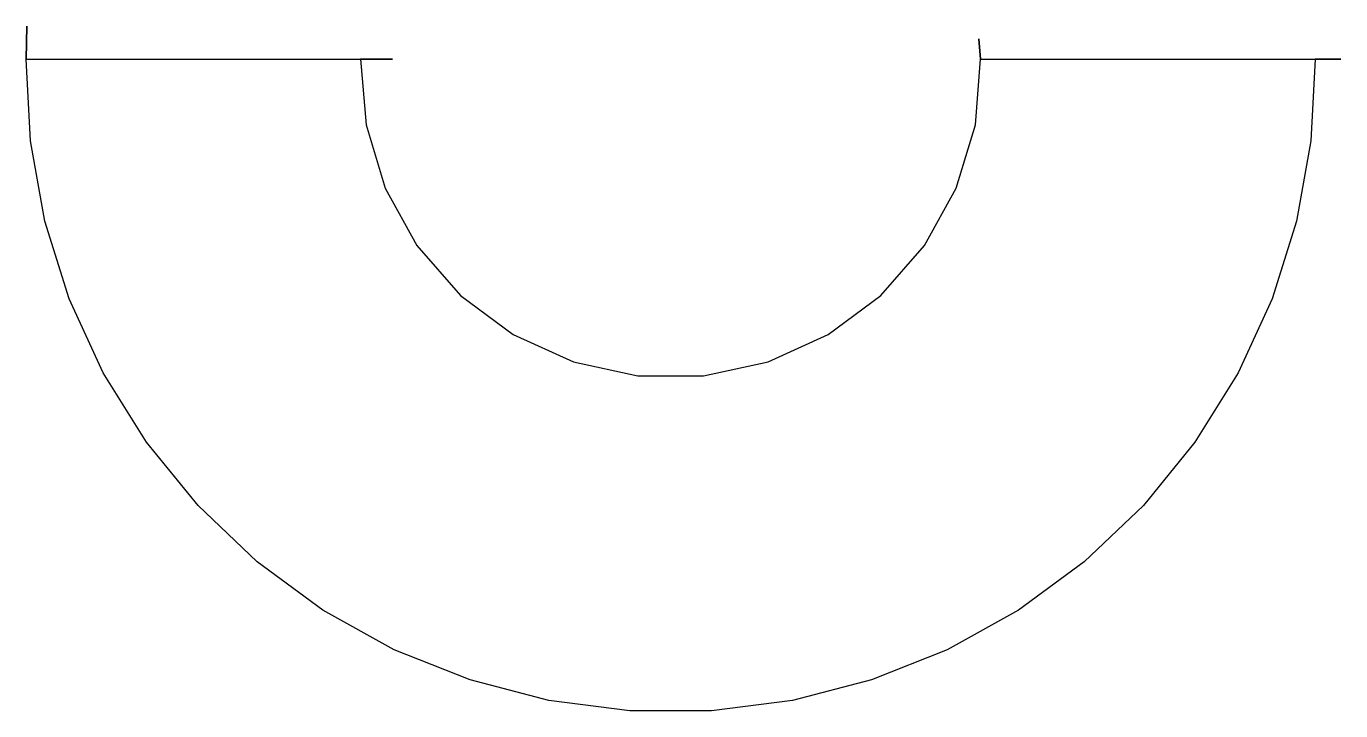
# Model space of a CAD drawing. Extents: x 0 to 105, y -55 to 0.
import ezdxf

# ---------------------------------------------------------------- set-up
doc = ezdxf.new("R2010")
doc.units = 0
doc.header["$MEASUREMENT"] = 0

msp = doc.modelspace()

# ---------------------------------------------------------------- linework, layer by layer
msp.add_lwpolyline([(0.046875, 0), (0, -2.640625), (26.796875, -2.640625), (29.34375, -2.640625), (26.796875, -2.640625), (27.234375, -7.90625), (28.75, -12.96875), (31.3125, -17.578125), (34.796875, -21.5625), (39.03125, -24.703125), (43.84375, -26.890625), (49, -28), (54.28125, -28), (59.453125, -26.890625), (64.265625, -24.703125), (68.5, -21.5625), (71.984375, -17.578125), (74.53125, -12.96875), (76.0625, -7.90625), (76.484375, -2.640625), (76.34375, -1), (76.484375, -2.640625), (103.296875, -2.640625), (105.34375, -2.640625), (103.296875, -2.640625), (102.953125, -9.171875), (101.8125, -15.609375), (99.84375, -21.84375), (97.125, -27.78125), (93.65625, -33.328125), (89.53125, -38.40625), (84.78125, -42.90625), (79.515625, -46.78125), (73.796875, -49.953125), (67.734375, -52.375), (61.40625, -54.015625), (54.921875, -54.84375), (48.375, -54.84375), (41.890625, -54.015625), (35.5625, -52.375), (29.484375, -49.953125), (23.765625, -46.78125), (18.5, -42.90625), (13.765625, -38.40625), (9.625, -33.328125), (6.171875, -27.78125), (3.4375, -21.84375), (1.484375, -15.609375), (0.328125, -9.171875), (0, -2.640625), (0.046875, 0)])

doc.saveas('drawing.dxf')
